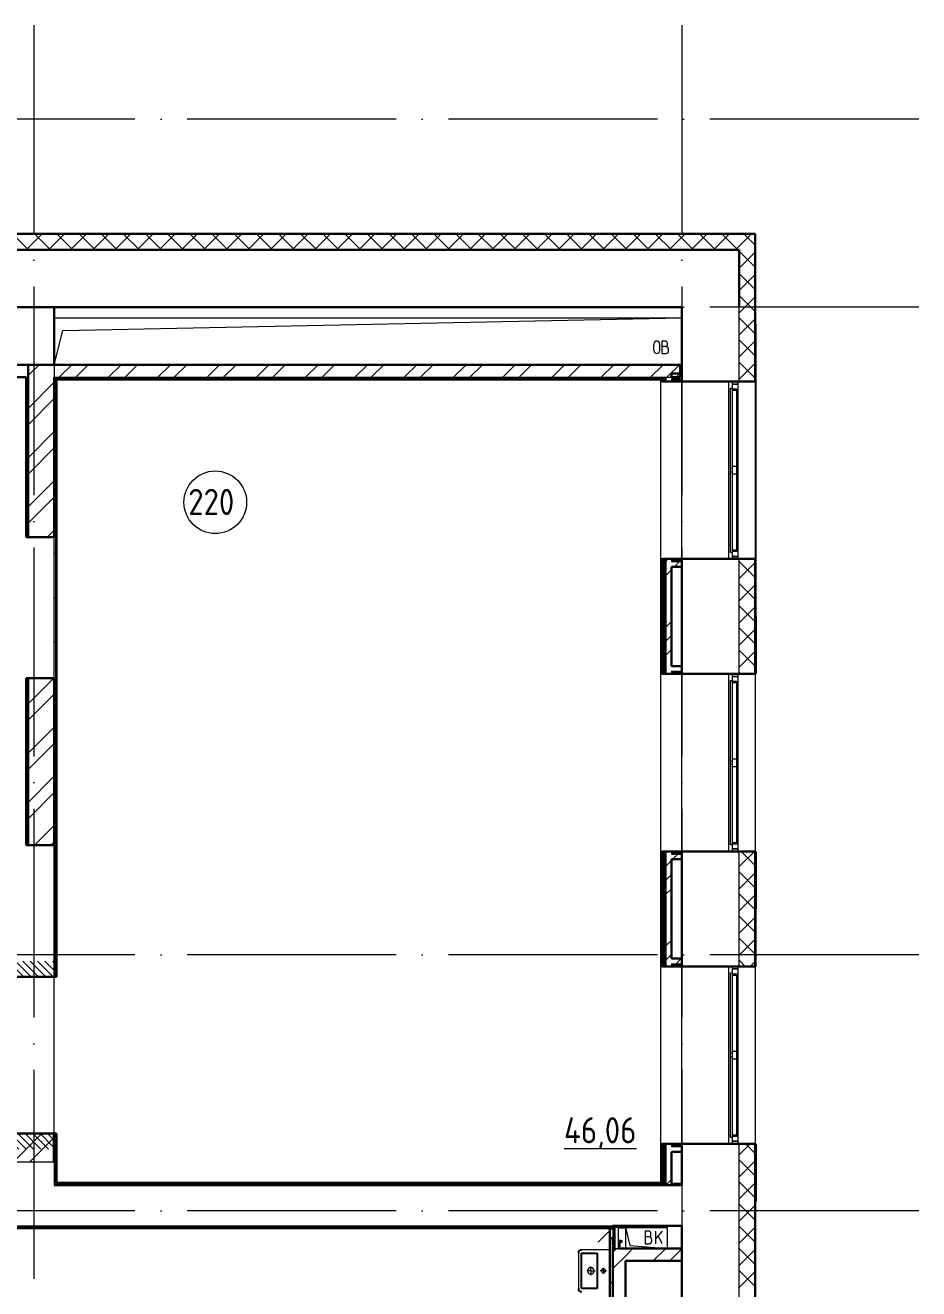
# Model space of a CAD drawing. Header units: millimetres. Extents: x -421858 to 614926, y -468665 to 141641.
# Drawn here: x 161994 to 170543, y -13233 to -1137 of the extents above; entities that cross this region are included whole.
import ezdxf

# ---------------------------------------------------------------- set-up
doc = ezdxf.new("R2010")
doc.units = ezdxf.units.MM
doc.linetypes.add('ADSK_Линия сетки', pattern=[25, 20, -2.5, 0, -2.5])
doc.linetypes.add('ADSK_Штриховая_ш2 п1_5', pattern=[4.5, 3, -1.5])
for name, color, linetype, lineweight in [('_ Окна', 7, 'Continuous', 9), ('Двери', 252, 'Continuous', 9), ('Марки помещений', 252, 'Continuous', 20), ('Оборудование', 8, 'Continuous', 18), ('Ограждение', 252, 'Continuous', 9), ('Окна', 252, 'Continuous', 9), ('Оси', 252, 'Continuous', 9), ('Перекрытие', 252, 'Continuous', 18), ('Стены внутренние', 7, 'Continuous', 18), ('Стены наружные', 7, 'Continuous', 18), ('Стены штриховка', 252, 'Continuous', 9)]:
    doc.layers.add(name, color=color, linetype=linetype, lineweight=lineweight)
doc.layers.add('Узлы', color=7, linetype='Continuous')
doc.styles.add('GOST Common_2', font='', dxfattribs={"width": 0.9, "height": 250})
doc.styles.get('GOST Common_2').set_extended_font_data('GOST type B')

# ---------------------------------------------------------------- blocks, each defined once
blk = doc.blocks.new('2 этаж')
at = {"layer": 'Двери', "lineweight": 18, "true_color": 0x636466}
h = blk.add_hatch(dxfattribs=at)
h.set_pattern_fill('FP_2', color=251, angle=90, style=0, pattern_type=2)
h.set_pattern_definition([(135, (162076.006, -11122.253), (-35.3553, -35.3553), [])])
h.paths.add_polyline_path([(162145, -11897), (162271, -11897), (162271, -11747), (161881, -11747), (161881, -11897)])
h.paths.add_polyline_path([(161881, -10247), (162271, -10247), (162271, -10097), (161881, -10097)])
at = {"color": 251, "lineweight": 18, "true_color": 0x636466}
for p, q in [((162271, -3937), (168276, -3937)), ((162353, -4059), (168276, -3937)), ((162271, -4387), (162353, -4059)), ((168009, -4251), (168009, -4189)), ((168066, -4251), (168066, -4189)), ((168116, -4160), (168086, -4160)), ((168086, -4160), (168086, -4280)), ((168120, -4213), (168086, -4213)), ((168140, -4193), (168140, -4183)), ((168086, -4280), (168123, -4280)), ((168150, -4253), (168150, -4243)), ((167736, -12647), (167778, -12818)), ((167736, -12647), (168136, -12647)), ((167957, -12682), (167927, -12682)), ((167927, -12682), (167927, -12802)), ((168087, -12682), (168027, -12753)), ((168027, -12802), (168027, -12682)), ((168136, -12647), (168136, -12847)), ((167778, -12818), (168136, -12847)), ((167960, -12735), (167927, -12735)), ((167927, -12802), (167963, -12802)), ((167980, -12715), (167980, -12705)), ((167990, -12775), (167990, -12765)), ((168087, -12802), (168051, -12725))]:
    blk.add_line(p, q, dxfattribs=at)
for centre, radius, start, end in [((168037, -4189), 28.7, 0, 180), ((168116, -4183), 23.3, 0, 90), ((168120, -4193), 20, 270, 0), ((168120, -4243), 30, 0, 90), ((168037, -4251), 28.7, 180, 0), ((168123, -4253), 26.7, 270, 0), ((167957, -12705), 23.3, 0, 90), ((167960, -12715), 20, 270, 0), ((167960, -12765), 30, 0, 90), ((167963, -12775), 26.7, 270, 0)]:
    blk.add_arc(centre, radius, start, end, dxfattribs=at)
at = {"layer": '_ Окна', "color": 251, "true_color": 0x636466}
for p, q in [((168758, -4547), (168758, -4572)), ((168758, -4572), (168816, -4572)), ((168816, -4572), (168816, -4547)), ((168758, -6222), (168758, -6247)), ((168816, -6222), (168758, -6222)), ((168816, -6247), (168816, -6222)), ((168758, -7347), (168758, -7372)), ((168758, -7372), (168816, -7372)), ((168816, -7372), (168816, -7347)), ((168758, -9022), (168758, -9047)), ((168816, -9022), (168758, -9022)), ((168816, -9047), (168816, -9022)), ((168758, -10147), (168758, -10172)), ((168816, -10172), (168816, -10147)), ((168758, -10172), (168816, -10172)), ((168758, -11822), (168758, -11847)), ((168816, -11822), (168758, -11822)), ((168816, -11847), (168816, -11822))]:
    blk.add_line(p, q, dxfattribs=at)
at = {"layer": '_ Окна', "color": 251, "lineweight": 18, "true_color": 0x636466}
for p, q in [((168816, -4572), (168758, -4572)), ((168758, -4572), (168758, -4610)), ((168816, -4632), (168816, -4572)), ((168758, -4618), (168799, -4618)), ((168799, -4618), (168799, -4630)), ((168799, -4636), (168816, -4632)), ((168816, -6163), (168799, -6158)), ((168799, -6164), (168799, -6176)), ((168816, -6222), (168816, -6163)), ((168799, -6176), (168758, -6176)), ((168758, -6184), (168758, -6222)), ((168758, -6222), (168816, -6222)), ((168816, -7372), (168758, -7372)), ((168758, -7372), (168758, -7410)), ((168816, -7432), (168816, -7372)), ((168758, -7418), (168799, -7418)), ((168799, -7418), (168799, -7430)), ((168799, -7436), (168816, -7432)), ((168799, -8976), (168758, -8976)), ((168758, -8984), (168758, -9022)), ((168758, -9022), (168816, -9022)), ((168816, -8963), (168799, -8958)), ((168799, -8964), (168799, -8976)), ((168816, -9022), (168816, -8963)), ((168816, -10172), (168758, -10172)), ((168758, -10172), (168758, -10210)), ((168758, -10218), (168799, -10218)), ((168799, -10218), (168799, -10230)), ((168799, -10236), (168816, -10232)), ((168816, -10232), (168816, -10172)), ((168799, -11776), (168758, -11776)), ((168758, -11784), (168758, -11822)), ((168758, -11822), (168816, -11822)), ((168816, -11763), (168799, -11758)), ((168799, -11764), (168799, -11776)), ((168816, -11822), (168816, -11763))]:
    blk.add_line(p, q, dxfattribs=at)
at = {"layer": 'Двери', "color": 251, "linetype": 'ADSK_Штриховая_ш2 п1_5', "true_color": 0x636466}
for p, q in [((162271, -10247), (162271, -10097)), ((161881, -10247), (162271, -10247)), ((162271, -11747), (161881, -11747)), ((162271, -11897), (162271, -11747))]:
    blk.add_line(p, q, dxfattribs=at)
at = {"layer": 'Марки помещений', "color": 251, "true_color": 0x636466}
blk.add_circle((163812, -5704), 300, dxfattribs=at)
at = {"layer": 'Оборудование', "color": 251, "true_color": 0x636466}
for p, q in [((167616, -12647), (167475, -12789)), ((167616, -12666), (167616, -12828)), ((167621, -12666), (167616, -12666)), ((167623, -12655), (167623, -12839)), ((167623, -12675), (167624, -12675)), ((167624, -12675), (167623, -12675)), ((167634, -12654), (167624, -12654)), ((167634, -12648), (167634, -12846)), ((167671, -12647), (167635, -12647)), ((167671, -12847), (167671, -12647)), ((167616, -12751), (167614, -12751)), ((167614, -12751), (167614, -12755)), ((167614, -12815), (167614, -12755)), ((167614, -12815), (167614, -12819)), ((167614, -12819), (167616, -12819)), ((167624, -12819), (167623, -12819)), ((167624, -12819), (167623, -12819)), ((167687, -12771), (167671, -12771)), ((167671, -12790), (167687, -12790)), ((167686, -12768), (167681, -12768)), ((167681, -12768), (167681, -12776)), ((167681, -12786), (167681, -12831)), ((167686, -12776), (167686, -12768)), ((167686, -12831), (167686, -12786)), ((167687, -12790), (167687, -12771)), ((167689, -12775), (167687, -12773)), ((167687, -12789), (167689, -12787)), ((167706, -12775), (167689, -12775)), ((167689, -12787), (167689, -12775)), ((167689, -12787), (167706, -12787)), ((167706, -12787), (167706, -12775)), ((167616, -12828), (167621, -12828)), ((167624, -12840), (167634, -12840)), ((167635, -12847), (167671, -12847)), ((167681, -12831), (167686, -12831))]:
    blk.add_line(p, q, dxfattribs=at)
for points, knots in [([(167623, -12665), (167623, -12665), (167623, -12665), (167623, -12665), (167623, -12665), (167623, -12666), (167623, -12666), (167622, -12666), (167622, -12666), (167622, -12666), (167622, -12666), (167622, -12666), (167621, -12666)], [-1, -1, -1, -1, -0.833333, -0.75, -0.666667, -0.583333, -0.5, -0.416667, -0.333333, -0.25, -0.166667, 0, 0, 0, 0]), ([(167624, -12654), (167624, -12654), (167624, -12654), (167623, -12654), (167623, -12654), (167623, -12655), (167623, -12655), (167623, -12655), (167623, -12655), (167623, -12655), (167623, -12655)], [-1, -1, -1, -1, -0.833333, -0.666667, -0.541667, -0.416667, -0.333333, -0.25, -0.166667, 0, 0, 0, 0]), ([(167635, -12647), (167635, -12647), (167634, -12647), (167634, -12647), (167634, -12648), (167634, -12648), (167634, -12648), (167634, -12648), (167634, -12648), (167634, -12648)], [-1, -1, -1, -1, -0.833333, -0.666667, -0.5, -0.333333, -0.25, -0.166667, 0, 0, 0, 0]), ([(167621, -12828), (167622, -12828), (167622, -12828), (167622, -12828), (167622, -12828), (167622, -12829), (167623, -12829), (167623, -12829), (167623, -12829), (167623, -12829), (167623, -12829), (167623, -12830), (167623, -12830)], [0, 0, 0, 0, 0.166667, 0.25, 0.333333, 0.416667, 0.5, 0.583333, 0.666667, 0.75, 0.833333, 1, 1, 1, 1]), ([(167623, -12839), (167623, -12839), (167623, -12840), (167623, -12840), (167623, -12840), (167623, -12840), (167623, -12840), (167623, -12840), (167624, -12840), (167624, -12840), (167624, -12840)], [0, 0, 0, 0, 0.166667, 0.25, 0.333333, 0.416667, 0.541667, 0.666667, 0.833333, 1, 1, 1, 1]), ([(167634, -12846), (167634, -12846), (167634, -12847), (167634, -12847), (167634, -12847), (167634, -12847), (167634, -12847), (167634, -12847), (167635, -12847), (167635, -12847)], [0, 0, 0, 0, 0.166667, 0.25, 0.333333, 0.5, 0.666667, 0.833333, 1, 1, 1, 1])]:
    blk.add_open_spline(points, degree=3, knots=knots, dxfattribs=at)
at = {"layer": 'Ограждение', "color": 251, "true_color": 0x636466}
for p, q in [((168261, -4462), (168276, -4462)), ((162291, -4527), (162296, -4532)), ((162296, -4532), (168076, -4532)), ((162296, -10237), (162296, -4532)), ((168076, -12222), (168076, -4527)), ((168076, -4547), (168091, -4547)), ((168076, -6247), (168076, -4547)), ((168276, -6247), (168276, -4547)), ((168726, -6247), (168726, -4547)), ((168091, -6247), (168076, -6247)), ((168076, -7347), (168091, -7347)), ((168076, -9047), (168076, -7347)), ((168276, -9047), (168276, -7347)), ((168726, -9047), (168726, -7347)), ((168091, -9047), (168076, -9047)), ((168076, -10147), (168091, -10147)), ((168076, -11847), (168076, -10147)), ((168276, -11847), (168276, -10147)), ((168726, -11847), (168726, -10147)), ((162296, -10237), (162291, -10237)), ((162291, -11757), (162296, -11757)), ((162296, -12217), (162296, -11757)), ((168091, -11847), (168076, -11847)), ((162296, -12217), (162291, -12222)), ((168076, -12217), (162296, -12217)), ((168276, -12227), (168176, -12227)), ((159701, -12657), (167586, -12657))]:
    blk.add_line(p, q, dxfattribs=at)
at = {"layer": 'Окна', "color": 251, "true_color": 0x636466}
for p, q in [((168741, -4610), (168758, -4610)), ((168741, -5382), (168741, -4610)), ((168758, -4610), (168758, -5382)), ((168758, -4630), (168799, -4630)), ((168799, -4630), (168799, -5362)), ((168816, -6163), (168816, -4632)), ((168741, -5412), (168741, -5382)), ((168758, -5382), (168741, -5382)), ((168741, -5412), (168758, -5412)), ((168741, -6184), (168741, -5412)), ((168799, -5362), (168758, -5362)), ((168758, -5382), (168758, -5412)), ((168758, -5412), (168758, -6184)), ((168758, -5432), (168799, -5432)), ((168799, -5362), (168799, -5432)), ((168799, -5432), (168799, -6164)), ((168799, -6164), (168758, -6164)), ((168758, -6184), (168741, -6184)), ((168741, -7410), (168758, -7410)), ((168741, -8182), (168741, -7410)), ((168758, -7410), (168758, -8182)), ((168758, -7430), (168799, -7430)), ((168799, -7430), (168799, -8162)), ((168816, -8963), (168816, -7432)), ((168741, -8212), (168741, -8182)), ((168758, -8182), (168741, -8182)), ((168741, -8212), (168758, -8212)), ((168741, -8984), (168741, -8212)), ((168799, -8162), (168758, -8162)), ((168758, -8182), (168758, -8212)), ((168758, -8212), (168758, -8984)), ((168799, -8162), (168799, -8232)), ((168758, -8232), (168799, -8232)), ((168799, -8232), (168799, -8964)), ((168758, -8984), (168741, -8984)), ((168799, -8964), (168758, -8964)), ((168741, -10210), (168758, -10210)), ((168741, -10982), (168741, -10210)), ((168758, -10210), (168758, -10982)), ((168758, -10230), (168799, -10230)), ((168799, -10230), (168799, -10962)), ((168816, -11763), (168816, -10232)), ((168741, -11012), (168741, -10982)), ((168758, -10982), (168741, -10982)), ((168799, -10962), (168758, -10962)), ((168758, -10982), (168758, -11012)), ((168799, -10962), (168799, -11032)), ((168741, -11012), (168758, -11012)), ((168741, -11784), (168741, -11012)), ((168758, -11012), (168758, -11784)), ((168758, -11032), (168799, -11032)), ((168799, -11032), (168799, -11764)), ((168758, -11784), (168741, -11784)), ((168799, -11764), (168758, -11764))]:
    blk.add_line(p, q, dxfattribs=at)
at = {"layer": 'Оси', "color": 251, "linetype": 'ADSK_Линия сетки', "ltscale": 100, "true_color": 0x636466}
for p, q in [((162076, -1137), (162076, -32263)), ((168276, -1137), (168276, -32263)), ((170543, -2037), (93566, -2037)), ((170543, -3837), (93566, -3837)), ((170543, -10037), (93566, -10037)), ((170543, -12487), (93566, -12487))]:
    blk.add_line(p, q, dxfattribs=at)
at = {"layer": 'Перекрытие', "color": 251, "ltscale": 100, "true_color": 0x636466}
for p, q in [((162271, -3937), (168276, -3937)), ((162266, -11747), (162271, -11747)), ((167736, -12647), (168136, -12647)), ((168136, -12647), (168136, -12847))]:
    blk.add_line(p, q, dxfattribs=at)
at = {"layer": 'Стены внутренние', "color": 251, "lineweight": 30, "true_color": 0x636466}
for p, q in [((168978, -3135), (161626, -3135)), ((168978, -4547), (168978, -3135)), ((168826, -3287), (161626, -3287)), ((161626, -3287), (168826, -3287)), ((168826, -3287), (168826, -3837)), ((161701, -3837), (168276, -3837)), ((162271, -4387), (162271, -3837)), ((168276, -3837), (168276, -4472)), ((161881, -4387), (162021, -4387)), ((162001, -4507), (161881, -4507)), ((162001, -6037), (162001, -4507)), ((168276, -4547), (168978, -4547)), ((162271, -6037), (162001, -6037)), ((168978, -6247), (168276, -6247)), ((168978, -7347), (168978, -6247)), ((168276, -6322), (168276, -7272)), ((168276, -7347), (168978, -7347)), ((162001, -7387), (162271, -7387)), ((162001, -8987), (162001, -7387)), ((162271, -8987), (162001, -8987)), ((168978, -9047), (168276, -9047)), ((168978, -10147), (168978, -9047)), ((168276, -9122), (168276, -10072)), ((168276, -10147), (168978, -10147)), ((161881, -10247), (162271, -10247)), ((168978, -11847), (168276, -11847)), ((168978, -19339), (168978, -11847)), ((168276, -11922), (168276, -12242)), ((162271, -12022), (162266, -12022)), ((168101, -12242), (162271, -12242)), ((168276, -12242), (168176, -12242)), ((167736, -12632), (168276, -12632)), ((168276, -12632), (168276, -12847)), ((168276, -12967), (168276, -18637))]:
    blk.add_line(p, q, dxfattribs=at)
at = {"layer": 'Стены внутренние', "color": 251, "linetype": 'Continuous', "lineweight": 9, "true_color": 0x636466}
for p, q in [((162024, -3287), (161874, -3137)), ((162003, -3287), (162153, -3137)), ((162236, -3287), (162086, -3137)), ((162215, -3287), (162365, -3137)), ((162448, -3287), (162298, -3137)), ((162388, -3137), (162387, -3135)), ((162427, -3287), (162577, -3137)), ((162661, -3287), (162511, -3137)), ((162639, -3287), (162789, -3137)), ((162873, -3287), (162723, -3137)), ((162851, -3287), (163001, -3137)), ((163085, -3287), (162935, -3137)), ((163063, -3287), (163213, -3137)), ((163297, -3287), (163147, -3137)), ((163276, -3287), (163426, -3137)), ((163509, -3287), (163359, -3137)), ((163361, -3135), (163360, -3137)), ((163444, -3137), (163443, -3135)), ((163488, -3287), (163638, -3137)), ((163721, -3287), (163571, -3137)), ((163700, -3287), (163850, -3137)), ((163933, -3287), (163783, -3137)), ((163912, -3287), (164062, -3137)), ((164145, -3287), (163995, -3137)), ((164124, -3287), (164274, -3137)), ((164358, -3287), (164208, -3137)), ((164265, -3137), (164264, -3135)), ((164336, -3287), (164486, -3137)), ((164570, -3287), (164420, -3137)), ((164548, -3287), (164698, -3137)), ((164782, -3287), (164632, -3137)), ((164760, -3287), (164910, -3137)), ((164769, -3135), (164768, -3137)), ((164994, -3287), (164844, -3137)), ((164852, -3137), (164851, -3135)), ((164973, -3287), (165123, -3137)), ((165206, -3287), (165056, -3137)), ((165185, -3287), (165335, -3137)), ((165418, -3287), (165268, -3137)), ((165397, -3287), (165547, -3137)), ((165630, -3287), (165480, -3137)), ((165609, -3287), (165759, -3137)), ((165842, -3287), (165692, -3137)), ((165821, -3287), (165971, -3137)), ((166055, -3287), (165905, -3137)), ((166033, -3287), (166183, -3137)), ((166267, -3287), (166117, -3137)), ((166177, -3135), (166175, -3137)), ((166245, -3287), (166395, -3137)), ((166479, -3287), (166329, -3137)), ((166457, -3287), (166607, -3137)), ((166691, -3287), (166541, -3137)), ((166670, -3287), (166820, -3137)), ((166903, -3287), (166753, -3137)), ((166882, -3287), (167032, -3137)), ((167115, -3287), (166965, -3137)), ((167094, -3287), (167244, -3137)), ((167327, -3287), (167177, -3137)), ((167306, -3287), (167456, -3137)), ((167540, -3287), (167390, -3137)), ((167518, -3287), (167668, -3137)), ((167752, -3287), (167602, -3137)), ((167667, -3137), (167666, -3135)), ((167730, -3287), (167880, -3137)), ((167964, -3287), (167814, -3137)), ((167942, -3287), (168092, -3137)), ((168176, -3287), (168026, -3137)), ((168155, -3287), (168305, -3137)), ((168388, -3287), (168238, -3137)), ((168367, -3287), (168517, -3137)), ((168600, -3287), (168450, -3137)), ((168579, -3287), (168729, -3137)), ((168812, -3287), (168662, -3137)), ((168723, -3137), (168722, -3135)), ((168826, -3252), (168941, -3137)), ((168976, -3239), (168874, -3137)), ((168874, -3137), (168874, -3137)), ((168791, -3287), (168826, -3252)), ((168976, -3451), (168826, -3301)), ((168826, -3464), (168976, -3314)), ((168976, -3376), (168978, -3376)), ((168976, -3663), (168826, -3513)), ((168826, -3676), (168976, -3526)), ((168976, -3875), (168826, -3725)), ((168826, -3889), (168976, -3739)), ((168976, -3782), (168978, -3782)), ((168976, -4087), (168826, -3937)), ((168826, -4101), (168976, -3951)), ((168976, -4299), (168826, -4149)), ((168826, -4313), (168976, -4163)), ((168976, -4189), (168978, -4189)), ((168976, -4512), (168826, -4362)), ((168826, -4525), (168976, -4375)), ((168976, -4494), (168978, -4494)), ((168976, -6421), (168826, -6271)), ((168826, -6434), (168976, -6284)), ((168955, -6247), (168954, -6249)), ((168976, -6633), (168826, -6483)), ((168826, -6646), (168976, -6496)), ((168976, -6424), (168978, -6424)), ((168978, -6626), (168976, -6623)), ((168976, -6845), (168826, -6695)), ((168826, -6858), (168976, -6708)), ((168976, -6729), (168978, -6729)), ((168976, -7057), (168826, -6907)), ((168826, -7071), (168976, -6921)), ((168976, -7269), (168826, -7119)), ((168826, -7283), (168976, -7133)), ((168976, -7135), (168978, -7135)), ((168842, -7347), (168826, -7331)), ((168925, -7347), (168924, -7345)), ((168976, -7345), (168976, -7345)), ((168826, -9192), (168969, -9049)), ((168976, -9178), (168845, -9047)), ((168976, -9391), (168826, -9241)), ((168826, -9404), (168976, -9254)), ((168976, -9370), (168978, -9370)), ((168976, -9603), (168826, -9453)), ((168826, -9616), (168976, -9466)), ((168976, -9815), (168826, -9665)), ((168826, -9828), (168976, -9678)), ((168976, -9777), (168978, -9777)), ((168976, -10027), (168826, -9877)), ((168826, -10040), (168976, -9890)), ((168884, -10147), (168826, -10089)), ((168933, -10145), (168976, -10103)), ((168976, -10082), (168978, -10082)), ((168826, -11950), (168926, -11849)), ((168976, -11936), (168887, -11847)), ((168978, -11910), (168976, -11906)), ((168976, -12148), (168826, -11998)), ((168826, -12162), (168976, -12012)), ((168976, -12012), (168978, -12012)), ((168976, -12360), (168826, -12210)), ((168826, -12374), (168976, -12224)), ((168976, -12317), (168978, -12317)), ((168976, -12573), (168826, -12423)), ((168826, -12586), (168976, -12436)), ((168976, -12785), (168826, -12635)), ((168826, -12798), (168976, -12648)), ((168976, -12723), (168978, -12723)), ((168976, -12997), (168826, -12847)), ((168826, -13010), (168976, -12860)), ((168976, -13209), (168826, -13059)), ((168826, -13222), (168976, -13072)), ((168976, -13130), (168978, -13130))]:
    blk.add_line(p, q, dxfattribs=at)
at = {"layer": 'Стены внутренние', "color": 251, "true_color": 0x636466}
for p, q in [((168826, -4547), (168826, -3837)), ((168978, -4547), (168978, -6247)), ((162271, -7387), (162271, -6037)), ((168826, -7347), (168826, -6247)), ((168978, -7347), (168978, -9047)), ((162271, -11747), (162271, -8987)), ((168826, -10147), (168826, -9047)), ((168978, -10147), (168978, -11847)), ((168826, -19187), (168826, -11847)), ((162266, -12022), (161886, -12022)), ((161481, -12632), (167616, -12632))]:
    blk.add_line(p, q, dxfattribs=at)
at = {"layer": 'Стены наружные', "color": 251, "true_color": 0x636466}
for p, q in [((159926, -3130), (162191, -3130)), ((162191, -3135), (162191, -3130)), ((168978, -3997), (168983, -3997)), ((168983, -3997), (168983, -6797)), ((168276, -4387), (168261, -4387)), ((168983, -4547), (168978, -4547)), ((168978, -6247), (168983, -6247)), ((168983, -6796), (168978, -6796)), ((162271, -8987), (162271, -10247)), ((168983, -9597), (168983, -10147)), ((168983, -10147), (168978, -10147)), ((162271, -12022), (162271, -12242)), ((168261, -12235), (168261, -12227)), ((168276, -12235), (168261, -12235)), ((167736, -12647), (167736, -12847))]:
    blk.add_line(p, q, dxfattribs=at)
at = {"layer": 'Стены наружные', "color": 251, "linetype": 'Continuous', "lineweight": 9, "true_color": 0x636466}
for p, q in [((162021, -4491), (162125, -4387)), ((162319, -4507), (162439, -4387)), ((162476, -4507), (162596, -4387)), ((162791, -4507), (162911, -4387)), ((162948, -4507), (163068, -4387)), ((163262, -4507), (163382, -4387)), ((163419, -4507), (163539, -4387)), ((163733, -4507), (163853, -4387)), ((163891, -4507), (164011, -4387)), ((164205, -4507), (164325, -4387)), ((164362, -4507), (164482, -4387)), ((164676, -4507), (164796, -4387)), ((164834, -4507), (164954, -4387)), ((165148, -4507), (165268, -4387)), ((165305, -4507), (165425, -4387)), ((165619, -4507), (165739, -4387)), ((165776, -4507), (165896, -4387)), ((166091, -4507), (166211, -4387)), ((166248, -4507), (166368, -4387)), ((166562, -4507), (166682, -4387)), ((166719, -4507), (166839, -4387)), ((167034, -4507), (167154, -4387)), ((167191, -4507), (167311, -4387)), ((167505, -4507), (167625, -4387)), ((167662, -4507), (167782, -4387)), ((167977, -4507), (168097, -4387)), ((168134, -4507), (168254, -4387)), ((168208, -4522), (168258, -4472)), ((162021, -4805), (162271, -4555)), ((162286, -4560), (162291, -4555)), ((162318, -4527), (162323, -4522)), ((162389, -4527), (162394, -4522)), ((162460, -4527), (162465, -4522)), ((162530, -4527), (162535, -4522)), ((162601, -4527), (162606, -4522)), ((162672, -4527), (162677, -4522)), ((162743, -4527), (162748, -4522)), ((162812, -4522), (162812, -4507)), ((162813, -4527), (162818, -4522)), ((162884, -4527), (162889, -4522)), ((162955, -4527), (162960, -4522)), ((163025, -4527), (163030, -4522)), ((163096, -4527), (163101, -4522)), ((163167, -4527), (163172, -4522)), ((163238, -4527), (163243, -4522)), ((163308, -4527), (163313, -4522)), ((163379, -4527), (163384, -4522)), ((163412, -4522), (163412, -4507)), ((163450, -4527), (163455, -4522)), ((163520, -4527), (163525, -4522)), ((163591, -4527), (163596, -4522)), ((163662, -4527), (163667, -4522)), ((163733, -4527), (163738, -4522)), ((163803, -4527), (163808, -4522)), ((163874, -4527), (163879, -4522)), ((163945, -4527), (163950, -4522)), ((164012, -4522), (164012, -4507)), ((164015, -4527), (164020, -4522)), ((164086, -4527), (164091, -4522)), ((164157, -4527), (164162, -4522)), ((164228, -4527), (164233, -4522)), ((164298, -4527), (164303, -4522)), ((164369, -4527), (164374, -4522)), ((164440, -4527), (164445, -4522)), ((164510, -4527), (164515, -4522)), ((164581, -4527), (164586, -4522)), ((164612, -4522), (164612, -4507)), ((164652, -4527), (164657, -4522)), ((164723, -4527), (164728, -4522)), ((164793, -4527), (164798, -4522)), ((164864, -4527), (164869, -4522)), ((164935, -4527), (164940, -4522)), ((165005, -4527), (165010, -4522)), ((165076, -4527), (165081, -4522)), ((165147, -4527), (165152, -4522)), ((165212, -4522), (165212, -4507)), ((165217, -4527), (165222, -4522)), ((165288, -4527), (165293, -4522)), ((165359, -4527), (165364, -4522)), ((165430, -4527), (165435, -4522)), ((165500, -4527), (165505, -4522)), ((165571, -4527), (165576, -4522)), ((165642, -4527), (165647, -4522)), ((165712, -4527), (165717, -4522)), ((165783, -4527), (165788, -4522)), ((165812, -4522), (165812, -4507)), ((165854, -4527), (165859, -4522)), ((165925, -4527), (165930, -4522)), ((165995, -4527), (166000, -4522)), ((166066, -4527), (166071, -4522)), ((166137, -4527), (166142, -4522)), ((166207, -4527), (166212, -4522)), ((166278, -4527), (166283, -4522)), ((166349, -4527), (166354, -4522)), ((166412, -4522), (166412, -4507)), ((166420, -4527), (166425, -4522)), ((166490, -4527), (166495, -4522)), ((166561, -4527), (166566, -4522)), ((166632, -4527), (166637, -4522)), ((166702, -4527), (166707, -4522)), ((166773, -4527), (166778, -4522)), ((166844, -4527), (166849, -4522)), ((166915, -4527), (166920, -4522)), ((166985, -4527), (166990, -4522)), ((167012, -4522), (167012, -4507)), ((167056, -4527), (167061, -4522)), ((167127, -4527), (167132, -4522)), ((167197, -4527), (167202, -4522)), ((167268, -4527), (167273, -4522)), ((167339, -4527), (167344, -4522)), ((167410, -4527), (167415, -4522)), ((167480, -4527), (167485, -4522)), ((167551, -4527), (167556, -4522)), ((167612, -4522), (167612, -4507)), ((167622, -4527), (167627, -4522)), ((167692, -4527), (167697, -4522)), ((167763, -4527), (167768, -4522)), ((167834, -4527), (167839, -4522)), ((167904, -4527), (167909, -4522)), ((167975, -4527), (167980, -4522)), ((168046, -4527), (168051, -4522)), ((168176, -4539), (168180, -4535)), ((168180, -4535), (168192, -4522)), ((162021, -4962), (162271, -4712)), ((162286, -4630), (162291, -4625)), ((162286, -4701), (162291, -4696)), ((162286, -4772), (162291, -4767)), ((162286, -4842), (162291, -4837)), ((162271, -4928), (162286, -4913)), ((162286, -4913), (162291, -4908)), ((162021, -5277), (162271, -5027)), ((162286, -4984), (162291, -4979)), ((162286, -5055), (162291, -5050)), ((162021, -5434), (162271, -5184)), ((162286, -5125), (162291, -5120)), ((162286, -5196), (162291, -5191)), ((162286, -5267), (162291, -5262)), ((162271, -5352), (162286, -5337)), ((162286, -5337), (162291, -5332)), ((162286, -5408), (162291, -5403)), ((162021, -5748), (162271, -5498)), ((162286, -5479), (162291, -5474)), ((162286, -5550), (162291, -5545)), ((162021, -5905), (162271, -5655)), ((162286, -5620), (162291, -5615)), ((162271, -5777), (162286, -5762)), ((162286, -5691), (162291, -5686)), ((162286, -5762), (162291, -5757)), ((162286, -5832), (162291, -5827)), ((162286, -5903), (162291, -5898)), ((162203, -6037), (162271, -5970)), ((162286, -5974), (162291, -5969)), ((162286, -6045), (162291, -6040)), ((162286, -6115), (162291, -6110)), ((162271, -6201), (162286, -6186)), ((162286, -6186), (162291, -6181)), ((162286, -6257), (162291, -6252)), ((168091, -6250), (168094, -6247)), ((168114, -6298), (168126, -6286)), ((168126, -6266), (168145, -6247)), ((168205, -6322), (168255, -6272)), ((162286, -6327), (162291, -6322)), ((162286, -6398), (162291, -6393)), ((168091, -6321), (168096, -6316)), ((168091, -6391), (168096, -6386)), ((168096, -6316), (168101, -6311)), ((168101, -6311), (168114, -6298)), ((168126, -6401), (168176, -6351)), ((162286, -6469), (162291, -6464)), ((168091, -6462), (168096, -6457)), ((168091, -6533), (168096, -6528)), ((168101, -6523), (168114, -6510)), ((168114, -6510), (168126, -6498)), ((162271, -6625), (162286, -6610)), ((162286, -6539), (162291, -6534)), ((162286, -6610), (162291, -6605)), ((168091, -6603), (168096, -6598)), ((162286, -6681), (162291, -6676)), ((162286, -6752), (162291, -6747)), ((168091, -6674), (168096, -6669)), ((168091, -6745), (168096, -6740)), ((168096, -6740), (168101, -6735)), ((168101, -6735), (168114, -6722)), ((168114, -6722), (168126, -6710)), ((162286, -6822), (162291, -6817)), ((162286, -6893), (162291, -6888)), ((168091, -6816), (168096, -6811)), ((168091, -6886), (168096, -6881)), ((168126, -6895), (168176, -6845)), ((168983, -6838), (168980, -6833)), ((162286, -6964), (162291, -6959)), ((168091, -6957), (168096, -6952)), ((168101, -6947), (168114, -6935)), ((168114, -6935), (168126, -6922)), ((168126, -7030), (168176, -6980)), ((162271, -7049), (162286, -7034)), ((162286, -7034), (162291, -7029)), ((162286, -7105), (162291, -7100)), ((168091, -7028), (168096, -7023)), ((168091, -7098), (168096, -7093)), ((168114, -7147), (168126, -7134)), ((168126, -7164), (168176, -7114)), ((168978, -7135), (168983, -7135)), ((162286, -7176), (162291, -7171)), ((162286, -7247), (162291, -7242)), ((168091, -7169), (168096, -7164)), ((168091, -7240), (168096, -7235)), ((168096, -7164), (168101, -7159)), ((168101, -7159), (168114, -7147)), ((162286, -7317), (162291, -7312)), ((168091, -7311), (168096, -7306)), ((168125, -7347), (168126, -7346)), ((162021, -7634), (162268, -7387)), ((162271, -7474), (162286, -7459)), ((162286, -7388), (162291, -7383)), ((162286, -7459), (162291, -7454)), ((162021, -7791), (162271, -7541)), ((162286, -7529), (162291, -7524)), ((162286, -7600), (162291, -7595)), ((162286, -7671), (162291, -7666)), ((162286, -7742), (162291, -7737)), ((162021, -8106), (162271, -7856)), ((162286, -7812), (162291, -7807)), ((162271, -7898), (162286, -7883)), ((162286, -7883), (162291, -7878)), ((162286, -7954), (162291, -7949)), ((162021, -8263), (162271, -8013)), ((162286, -8024), (162291, -8019)), ((162286, -8095), (162291, -8090)), ((162286, -8166), (162291, -8161)), ((162021, -8577), (162271, -8327)), ((162271, -8322), (162286, -8307)), ((162286, -8237), (162291, -8232)), ((162286, -8307), (162291, -8302)), ((162286, -8378), (162291, -8373)), ((162286, -8449), (162291, -8444)), ((162021, -8734), (162271, -8484)), ((162286, -8519), (162291, -8514)), ((162286, -8590), (162291, -8585)), ((162286, -8661), (162291, -8656)), ((162082, -8987), (162271, -8799)), ((162271, -8747), (162286, -8732)), ((162286, -8732), (162291, -8727)), ((162286, -8802), (162291, -8797)), ((162286, -8873), (162291, -8868)), ((162286, -8944), (162291, -8939)), ((162239, -8987), (162271, -8956)), ((162286, -9014), (162291, -9009)), ((168101, -9068), (168114, -9056)), ((168114, -9056), (168122, -9047)), ((162271, -9171), (162286, -9156)), ((162286, -9085), (162291, -9080)), ((162286, -9156), (162291, -9151)), ((168091, -9078), (168096, -9073)), ((168091, -9149), (168096, -9144)), ((168126, -9185), (168176, -9135)), ((168188, -9122), (168238, -9072)), ((162286, -9227), (162291, -9222)), ((162286, -9297), (162291, -9292)), ((168091, -9220), (168096, -9215)), ((168091, -9290), (168096, -9285)), ((168096, -9285), (168101, -9280)), ((168101, -9280), (168114, -9268)), ((168114, -9268), (168126, -9255)), ((168126, -9319), (168176, -9269)), ((162286, -9368), (162291, -9363)), ((162286, -9439), (162291, -9434)), ((168091, -9361), (168096, -9356)), ((168091, -9432), (168096, -9427)), ((168126, -9454), (168176, -9404)), ((168978, -9370), (168983, -9370)), ((162286, -9509), (162291, -9504)), ((168091, -9503), (168096, -9498)), ((168101, -9493), (168114, -9480)), ((168114, -9480), (168126, -9468)), ((162271, -9595), (162286, -9580)), ((162286, -9580), (162291, -9575)), ((162286, -9651), (162291, -9646)), ((168091, -9573), (168096, -9568)), ((168091, -9644), (168096, -9639)), ((162286, -9721), (162291, -9716)), ((162286, -9792), (162291, -9787)), ((168091, -9715), (168096, -9710)), ((168091, -9785), (168096, -9780)), ((168096, -9710), (168101, -9705)), ((168101, -9705), (168114, -9692)), ((168114, -9692), (168126, -9680)), ((162286, -9863), (162291, -9858)), ((168091, -9856), (168096, -9851)), ((168101, -9917), (168114, -9904)), ((168114, -9904), (168126, -9892)), ((168126, -9948), (168176, -9898)), ((162271, -10019), (162286, -10004)), ((162286, -9934), (162291, -9929)), ((162286, -10004), (162291, -9999)), ((168091, -9927), (168096, -9922)), ((168091, -9998), (168096, -9993)), ((168126, -10083), (168176, -10033)), ((162286, -10075), (162291, -10070)), ((162286, -10146), (162291, -10141)), ((168091, -10068), (168096, -10063)), ((168091, -10139), (168096, -10134)), ((168096, -10134), (168101, -10129)), ((168101, -10129), (168114, -10117)), ((168114, -10117), (168126, -10104)), ((168221, -10122), (168271, -10072)), ((162286, -10216), (162291, -10211)), ((161886, -12012), (162151, -11747)), ((162033, -12022), (162266, -11789)), ((162286, -11772), (162291, -11767)), ((162286, -11843), (162291, -11838)), ((162286, -11914), (162291, -11909)), ((168091, -11907), (168096, -11902)), ((168091, -11977), (168096, -11972)), ((168267, -11872), (168276, -11863)), ((168981, -11915), (168978, -11910)), ((162286, -11984), (162291, -11979)), ((162286, -12055), (162291, -12050)), ((168091, -12048), (168096, -12043)), ((168101, -12038), (168114, -12026)), ((168114, -12026), (168126, -12013)), ((168978, -12012), (168983, -12012)), ((162271, -12141), (162286, -12126)), ((162286, -12126), (162291, -12121)), ((162286, -12196), (162291, -12191)), ((168091, -12119), (168096, -12114)), ((168091, -12190), (168096, -12185)), ((168126, -12238), (168176, -12188)), ((162326, -12227), (162331, -12222)), ((162397, -12227), (162402, -12222)), ((162467, -12227), (162472, -12222)), ((162538, -12227), (162543, -12222)), ((162594, -12242), (162609, -12227)), ((162609, -12227), (162614, -12222)), ((162679, -12227), (162684, -12222)), ((162750, -12227), (162755, -12222)), ((162821, -12227), (162826, -12222)), ((162892, -12227), (162897, -12222)), ((162962, -12227), (162967, -12222)), ((163018, -12242), (163033, -12227)), ((163033, -12227), (163038, -12222)), ((163104, -12227), (163109, -12222)), ((163174, -12227), (163179, -12222)), ((163245, -12227), (163250, -12222)), ((163316, -12227), (163321, -12222)), ((163386, -12227), (163391, -12222)), ((163442, -12242), (163457, -12227)), ((163457, -12227), (163462, -12222)), ((163528, -12227), (163533, -12222)), ((163599, -12227), (163604, -12222)), ((163669, -12227), (163674, -12222)), ((163740, -12227), (163745, -12222)), ((163811, -12227), (163816, -12222)), ((163866, -12242), (163881, -12227)), ((163881, -12227), (163886, -12222)), ((163952, -12227), (163957, -12222)), ((164023, -12227), (164028, -12222)), ((164094, -12227), (164099, -12222)), ((164164, -12227), (164169, -12222)), ((164235, -12227), (164240, -12222)), ((164291, -12242), (164306, -12227)), ((164306, -12227), (164311, -12222)), ((164376, -12227), (164381, -12222)), ((164447, -12227), (164452, -12222)), ((164518, -12227), (164523, -12222)), ((164589, -12227), (164594, -12222)), ((164659, -12227), (164664, -12222)), ((164715, -12242), (164730, -12227)), ((164730, -12227), (164735, -12222)), ((164801, -12227), (164806, -12222)), ((164871, -12227), (164876, -12222)), ((164942, -12227), (164947, -12222)), ((165013, -12227), (165018, -12222)), ((165084, -12227), (165089, -12222)), ((165139, -12242), (165154, -12227)), ((165154, -12227), (165159, -12222)), ((165225, -12227), (165230, -12222)), ((165296, -12227), (165301, -12222)), ((165366, -12227), (165371, -12222)), ((165437, -12227), (165442, -12222)), ((165508, -12227), (165513, -12222)), ((165564, -12242), (165579, -12227)), ((165579, -12227), (165584, -12222)), ((165649, -12227), (165654, -12222)), ((165720, -12227), (165725, -12222)), ((165791, -12227), (165796, -12222)), ((165861, -12227), (165866, -12222)), ((165932, -12227), (165937, -12222)), ((165988, -12242), (166003, -12227)), ((166003, -12227), (166008, -12222)), ((166073, -12227), (166078, -12222)), ((166144, -12227), (166149, -12222)), ((166215, -12227), (166220, -12222)), ((166286, -12227), (166291, -12222)), ((166356, -12227), (166361, -12222)), ((166412, -12242), (166427, -12227)), ((166427, -12227), (166432, -12222)), ((166498, -12227), (166503, -12222)), ((166568, -12227), (166573, -12222)), ((166639, -12227), (166644, -12222)), ((166710, -12227), (166715, -12222)), ((166781, -12227), (166786, -12222)), ((166836, -12242), (166851, -12227)), ((166851, -12227), (166856, -12222)), ((166922, -12227), (166927, -12222)), ((166993, -12227), (166998, -12222)), ((167063, -12227), (167068, -12222)), ((167134, -12227), (167139, -12222)), ((167205, -12227), (167210, -12222)), ((167261, -12242), (167276, -12227)), ((167276, -12227), (167281, -12222)), ((167346, -12227), (167351, -12222)), ((167417, -12227), (167422, -12222)), ((167488, -12227), (167493, -12222)), ((167558, -12227), (167563, -12222)), ((167629, -12227), (167634, -12222)), ((167685, -12242), (167700, -12227)), ((167700, -12227), (167705, -12222)), ((167771, -12227), (167776, -12222)), ((167841, -12227), (167846, -12222)), ((167912, -12227), (167917, -12222)), ((167983, -12227), (167988, -12222)), ((168053, -12227), (168058, -12222)), ((168109, -12242), (168114, -12238)), ((168114, -12238), (168126, -12225)), ((168978, -12317), (168983, -12317)), ((162042, -12652), (162047, -12647)), ((162113, -12652), (162118, -12647)), ((162184, -12652), (162189, -12647)), ((162189, -12647), (162204, -12632)), ((162254, -12652), (162259, -12647)), ((162325, -12652), (162330, -12647)), ((162396, -12652), (162401, -12647)), ((162467, -12652), (162472, -12647)), ((162537, -12652), (162542, -12647)), ((162608, -12652), (162613, -12647)), ((162613, -12647), (162628, -12632)), ((162679, -12652), (162684, -12647)), ((162749, -12652), (162754, -12647)), ((162820, -12652), (162825, -12647)), ((162891, -12652), (162896, -12647)), ((162961, -12652), (162966, -12647)), ((163032, -12652), (163037, -12647)), ((163037, -12647), (163052, -12632)), ((163103, -12652), (163108, -12647)), ((163174, -12652), (163179, -12647)), ((163244, -12652), (163249, -12647)), ((163315, -12652), (163320, -12647)), ((163386, -12652), (163391, -12647)), ((163456, -12652), (163461, -12647)), ((163461, -12647), (163476, -12632)), ((163527, -12652), (163532, -12647)), ((163598, -12652), (163603, -12647)), ((163669, -12652), (163674, -12647)), ((163739, -12652), (163744, -12647)), ((163810, -12652), (163815, -12647)), ((163881, -12652), (163886, -12647)), ((163886, -12647), (163901, -12632)), ((163951, -12652), (163956, -12647)), ((164022, -12652), (164027, -12647)), ((164093, -12652), (164098, -12647)), ((164164, -12652), (164169, -12647)), ((164234, -12652), (164239, -12647)), ((164305, -12652), (164310, -12647)), ((164310, -12647), (164325, -12632)), ((164376, -12652), (164381, -12647)), ((164446, -12652), (164451, -12647)), ((164517, -12652), (164522, -12647)), ((164588, -12652), (164593, -12647)), ((164659, -12652), (164664, -12647)), ((164729, -12652), (164734, -12647)), ((164734, -12647), (164749, -12632)), ((164800, -12652), (164805, -12647)), ((164871, -12652), (164876, -12647)), ((164941, -12652), (164946, -12647)), ((165012, -12652), (165017, -12647)), ((165083, -12652), (165088, -12647)), ((165154, -12652), (165159, -12647)), ((165159, -12647), (165174, -12632)), ((165224, -12652), (165229, -12647)), ((165295, -12652), (165300, -12647)), ((165366, -12652), (165371, -12647)), ((165436, -12652), (165441, -12647)), ((165507, -12652), (165512, -12647)), ((165578, -12652), (165583, -12647)), ((165583, -12647), (165598, -12632)), ((165648, -12652), (165653, -12647)), ((165719, -12652), (165724, -12647)), ((165790, -12652), (165795, -12647)), ((165861, -12652), (165866, -12647)), ((165931, -12652), (165936, -12647)), ((166002, -12652), (166007, -12647)), ((166007, -12647), (166022, -12632)), ((166073, -12652), (166078, -12647)), ((166143, -12652), (166148, -12647)), ((166214, -12652), (166219, -12647)), ((166285, -12652), (166290, -12647)), ((166356, -12652), (166361, -12647)), ((166426, -12652), (166431, -12647)), ((166431, -12647), (166446, -12632)), ((166497, -12652), (166502, -12647)), ((166568, -12652), (166573, -12647)), ((166638, -12652), (166643, -12647)), ((166709, -12652), (166714, -12647)), ((166780, -12652), (166785, -12647)), ((166851, -12652), (166856, -12647)), ((166856, -12647), (166871, -12632)), ((166921, -12652), (166926, -12647)), ((166992, -12652), (166997, -12647)), ((167063, -12652), (167068, -12647)), ((167133, -12652), (167138, -12647)), ((167204, -12652), (167209, -12647)), ((167275, -12652), (167280, -12647)), ((167280, -12647), (167295, -12632)), ((167346, -12652), (167351, -12647)), ((167416, -12652), (167421, -12647)), ((167487, -12652), (167492, -12647)), ((167558, -12652), (167563, -12647)), ((167586, -12765), (167616, -12735)), ((167616, -12883), (167652, -12847)), ((167616, -13040), (167736, -12920)), ((167736, -12920), (167809, -12847)), ((168003, -12967), (168123, -12847)), ((168160, -12967), (168276, -12851)), ((167586, -13190), (167616, -13160))]:
    blk.add_line(p, q, dxfattribs=at)
at = {"layer": 'Стены наружные', "color": 251, "lineweight": 30, "true_color": 0x636466}
for p, q in [((162021, -4387), (162021, -6037)), ((168261, -4387), (162021, -4387)), ((168276, -4472), (168176, -4472)), ((168176, -4472), (168176, -4507)), ((168261, -4507), (168261, -4387)), ((168276, -4547), (168276, -4472)), ((162271, -6037), (162271, -4507)), ((168096, -4522), (162286, -4522)), ((162291, -10247), (162291, -4527)), ((162291, -4527), (168091, -4527)), ((168091, -4507), (168091, -4522)), ((168091, -4527), (168091, -4547)), ((168091, -4547), (168276, -4547)), ((168176, -4507), (168261, -4507)), ((168276, -6247), (168091, -6247)), ((168091, -6247), (168091, -7347)), ((168276, -6322), (168276, -6247)), ((168176, -7272), (168176, -6322)), ((168176, -6322), (168276, -6322)), ((168983, -6797), (168978, -6797)), ((168983, -7347), (168983, -6797)), ((168091, -7347), (168276, -7347)), ((168276, -7272), (168176, -7272)), ((168276, -7347), (168276, -7272)), ((168978, -7347), (168983, -7347)), ((162021, -7387), (162021, -8987)), ((162271, -8987), (162271, -7387)), ((168276, -9047), (168091, -9047)), ((168091, -9047), (168091, -10147)), ((168276, -9122), (168276, -9047)), ((168983, -9047), (168978, -9047)), ((168983, -9597), (168983, -9047)), ((168176, -10072), (168176, -9122)), ((168176, -9122), (168276, -9122)), ((168978, -9597), (168983, -9597)), ((168091, -10147), (168276, -10147)), ((168276, -10072), (168176, -10072)), ((168276, -10147), (168276, -10072)), ((162271, -10247), (162291, -10247)), ((162266, -11747), (161886, -11747)), ((162266, -12022), (162266, -11747)), ((162291, -11747), (162271, -11747)), ((162271, -11747), (162271, -12022)), ((162291, -12222), (162291, -11747)), ((168276, -11847), (168091, -11847)), ((168091, -11847), (168091, -12222)), ((168276, -11922), (168276, -11847)), ((168978, -11847), (168978, -12397)), ((168983, -11847), (168978, -11847)), ((168983, -12397), (168983, -11847)), ((168176, -12242), (168176, -11922)), ((168176, -11922), (168276, -11922)), ((162271, -12242), (168101, -12242)), ((162286, -12227), (162286, -12222)), ((168096, -12227), (162286, -12227)), ((168091, -12222), (162291, -12222)), ((168096, -12222), (168096, -12227)), ((168101, -12227), (168101, -12242)), ((168101, -12242), (168101, -12242)), ((168101, -12242), (168176, -12242)), ((168978, -12397), (168983, -12397)), ((159691, -12652), (167586, -12652)), ((167586, -12652), (167586, -13447)), ((167736, -12632), (167616, -12632)), ((167616, -12666), (167616, -12632)), ((167616, -12647), (167634, -12647)), ((167671, -12647), (167736, -12647)), ((167736, -12647), (167736, -12632)), ((167616, -18462), (167616, -12828)), ((167634, -12847), (167616, -12847)), ((168276, -12847), (167671, -12847)), ((168276, -12967), (168276, -12847)), ((167736, -18637), (167736, -12967)), ((167736, -12967), (168276, -12967))]:
    blk.add_line(p, q, dxfattribs=at)
at = {"layer": 'Стены штриховка', "color": 251, "true_color": 0x636466}
for p, q in [((168978, -3137), (161628, -3137)), ((168976, -4545), (168976, -3135)), ((162271, -4387), (162271, -4507)), ((162271, -4507), (168176, -4507)), ((162286, -4522), (162271, -4522)), ((162286, -10247), (162286, -4522)), ((168096, -4547), (168096, -4507)), ((168101, -4547), (168101, -4507)), ((168114, -4547), (168114, -4507)), ((168126, -4547), (168126, -4507)), ((168176, -4522), (168276, -4522)), ((168176, -4522), (168176, -4547)), ((168176, -4535), (168276, -4535)), ((168902, -4545), (168902, -4547)), ((168902, -4545), (168976, -4545)), ((168096, -6247), (168096, -7347)), ((168101, -7347), (168101, -6247)), ((168114, -7347), (168114, -6247)), ((168126, -7347), (168126, -6247)), ((168176, -6247), (168176, -6272)), ((168176, -6260), (168276, -6260)), ((168176, -6272), (168276, -6272)), ((168902, -6247), (168902, -6249)), ((168976, -6249), (168902, -6249)), ((168976, -7345), (168976, -6249)), ((168176, -7322), (168276, -7322)), ((168176, -7322), (168176, -7347)), ((168176, -7335), (168276, -7335)), ((168902, -7345), (168902, -7347)), ((168902, -7345), (168976, -7345)), ((168096, -9047), (168096, -10147)), ((168101, -10147), (168101, -9047)), ((168114, -10147), (168114, -9047)), ((168126, -10147), (168126, -9047)), ((168176, -9047), (168176, -9072)), ((168176, -9060), (168276, -9060)), ((168902, -9047), (168902, -9049)), ((168976, -9049), (168902, -9049)), ((168976, -10145), (168976, -9049)), ((168176, -9072), (168276, -9072)), ((168176, -10122), (168276, -10122)), ((168176, -10122), (168176, -10147)), ((168176, -10135), (168276, -10135)), ((168902, -10145), (168902, -10147)), ((168902, -10145), (168976, -10145)), ((162286, -12222), (162286, -11747)), ((168096, -11847), (168096, -12222)), ((168101, -12227), (168101, -11847)), ((168114, -12242), (168114, -11847)), ((168126, -12242), (168126, -11847)), ((168176, -11847), (168176, -11872)), ((168902, -11847), (168902, -11849)), ((168976, -11849), (168902, -11849)), ((168976, -19339), (168976, -11849)), ((168176, -11860), (168276, -11860)), ((168176, -11872), (168276, -11872)), ((167616, -12647), (159691, -12647)), ((167586, -12652), (167586, -12647))]:
    blk.add_line(p, q, dxfattribs=at)
at = {"layer": 'Узлы', "color": 251, "lineweight": 9, "true_color": 0x636466}
for p, q in [((167286, -12892), (167286, -13062)), ((167586, -12862), (167316, -12862)), ((167286, -13062), (167286, -13232)), ((167406, -13062), (167366, -13062)), ((167406, -13062), (167406, -13022)), ((167406, -13062), (167406, -13102)), ((167406, -13062), (167446, -13062)), ((167526, -13062), (167496, -13062)), ((167526, -13062), (167526, -13032)), ((167526, -13062), (167526, -13092)), ((167526, -13062), (167556, -13062))]:
    blk.add_line(p, q, dxfattribs=at)
at = {"layer": 'Узлы', "color": 251, "true_color": 0x636466}
for p, q in [((167316, -13232), (167316, -12892)), ((167316, -12892), (167467, -12892)), ((167467, -12892), (167467, -13232)), ((167467, -13232), (167316, -13232))]:
    blk.add_line(p, q, dxfattribs=at)
for centre, start, end in [((167316, -12892), 90, 180), ((167316, -13232), 180, 270)]:
    blk.add_arc(centre, 30, start, end, dxfattribs=at)
at = {"layer": 'Узлы', "color": 251, "lineweight": 9, "true_color": 0x636466}
for centre, radius, start, end in [((167406, -13062), 30, 90, 180), ((167406, -13062), 30, 180, 270), ((167406, -13062), 30, 0, 90.0077), ((167406, -13062), 30, 270, 0), ((167526, -13062), 20, 90, 180), ((167526, -13062), 20, 180, 270), ((167526, -13062), 20, 0, 90.0116), ((167526, -13062), 20, 270, 0)]:
    blk.add_arc(centre, radius, start, end, dxfattribs=at)
at = {"layer": 'Марки помещений', "color": 251, "true_color": 0x636466, "style": 'GOST Common_2', "width": 0.9}
for s, p in [('220', (163553, -5826)), ('%%U46,06', (167149, -11841))]:
    blk.add_text(s, height=250, dxfattribs=at).set_placement(p)

msp = doc.modelspace()

# ---------------------------------------------------------------- block references
msp.add_blockref('2 этаж', (0, 0))

doc.saveas('drawing.dxf')
